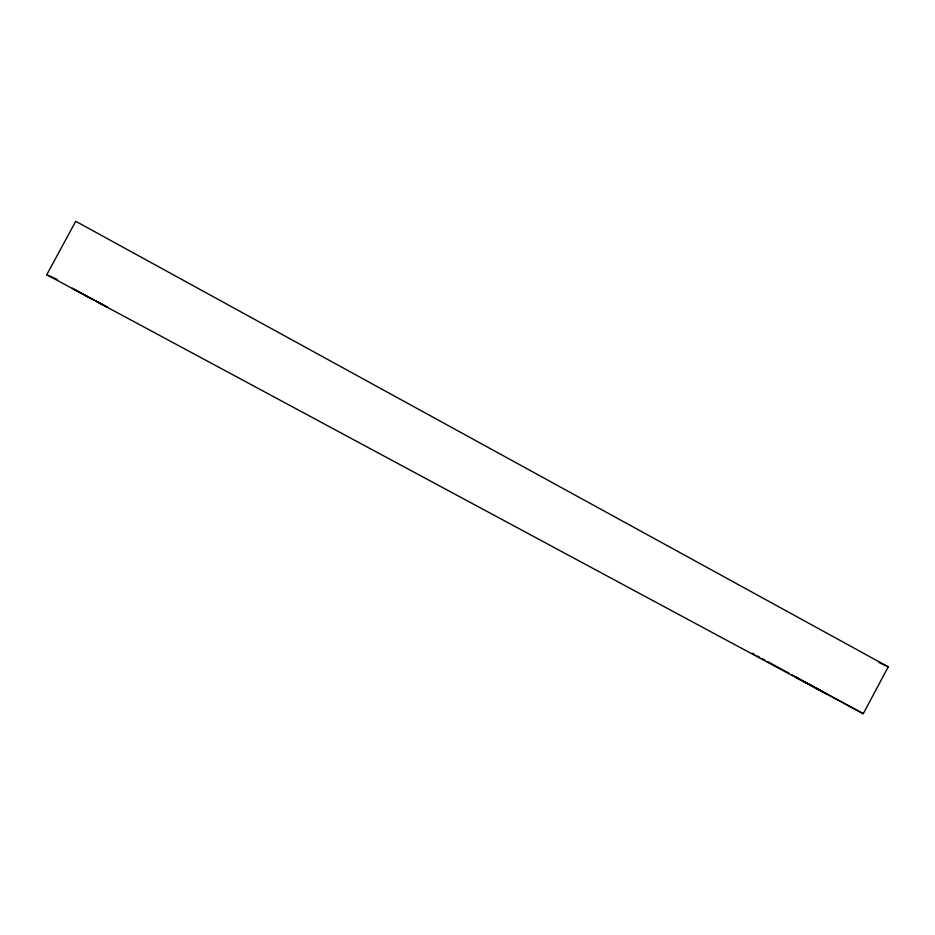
<?xml version="1.0" encoding="UTF-8"?>
<svg xmlns="http://www.w3.org/2000/svg" width="935" height="935" viewBox="0 0 935 935"><rect width="100%" height="100%" fill="white"/><g stroke="black" fill="none" stroke-linecap="round" stroke-linejoin="round"><path stroke-width="1.4" d="M863.262 713.697L888.25 666.83L75.747 221.303L46.75 274.738L863.262 713.697L791.664 674.696M46.75 274.738L57.304 279.46M879.052 662.529L888.25 666.83M95.499 300.86L107.618 307.311M800.372 679.698L795.521 677.115L827.475 694.343L803.679 681.475M94.423 300.275L72.276 288.307L89.795 297.786M95.756 300.871L107.022 306.972M752.021 653.097L754.58 654.5M757.14 655.891L759.699 657.282M762.247 658.672L764.807 660.063M767.366 661.466L789.105 673.305"/></g></svg>
